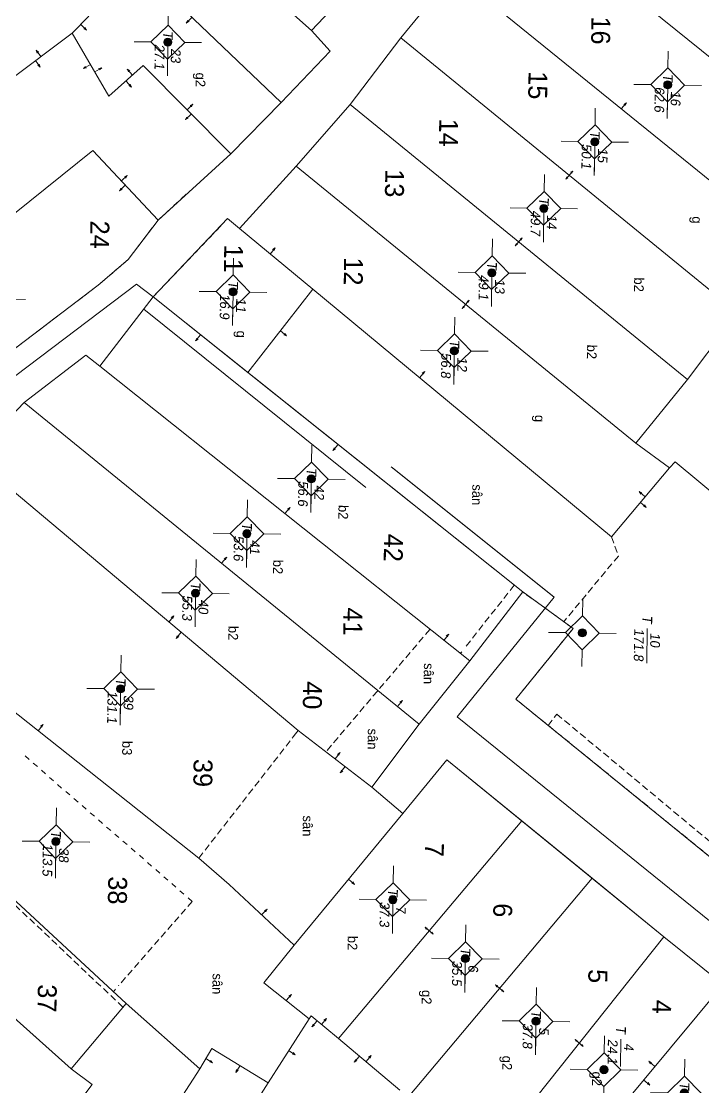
# Model space of a CAD drawing. Extents: x 601689 to 602595, y 1189742 to 1190763.
# Drawn here: x 602496.71 to 602521.95, y 1190199.07 to 1190238.54 of the extents above; entities that cross this region are included whole.
import ezdxf
from ezdxf.enums import TextEntityAlignment as Align

# ---------------------------------------------------------------- set-up
doc = ezdxf.new("R2010")
doc.units = 0
doc.header["$MEASUREMENT"] = 0
doc.linetypes.add('HIDDEN', pattern=[0.375, 0.25, -0.125])
for name, color, linetype in [('10', 250, 'Continuous'), ('11', 7, 'Continuous'), ('13', 7, 'Continuous'), ('14', 7, 'Continuous'), ('15', 7, 'Continuous'), ('16', 7, 'Continuous'), ('22', 7, 'Continuous'), ('25', 7, 'Continuous'), ('53', 7, 'Continuous'), ('57', 7, 'Continuous')]:
    doc.layers.add(name, color=color, linetype=linetype)
doc.layers.get('0').off()
doc.styles.add('TXT', font='vnshx.shx')

# ---------------------------------------------------------------- blocks, each defined once
blk = doc.blocks.new('NH3R')
at = {"layer": '16', "color": 7, "linetype": 'Continuous', "lineweight": 0}
for p, q in [((0, 0), (0.297, -0.005)), ((0.297, -0.005), (0.186, 0.031)), ((0.297, -0.005), (0.189, -0.033))]:
    blk.add_line(p, q, dxfattribs=at)
blk = doc.blocks.new('NH3')
at = {"layer": '16', "color": 7, "linetype": 'Continuous', "lineweight": 0}
for p, q in [((-0.199, -0.002), (-0.113, 0.021)), ((0.197, -0.012), (0.107, 0.015)), ((-0.199, -0.002), (0.197, -0.012)), ((-0.199, -0.002), (-0.116, -0.035)), ((0.197, -0.012), (0.104, -0.027))]:
    blk.add_line(p, q, dxfattribs=at)
blk = doc.blocks.new('*M88888888')
at = {"layer": '13', "color": 3, "linetype": 'Continuous', "lineweight": 0}
blk.add_line((602598.393, 1190186.026), (602599.413, 1190186.026), dxfattribs=at)
at = {"layer": '13', "color": 3, "linetype": 'Continuous', "lineweight": 0, "style": 'TXT', "oblique": 7.6055}
for s, p in [('16', (602598.543, 1190186.326)), ('62.6', (602598.393, 1190185.726))]:
    blk.add_text(s, height=0.36, dxfattribs=at).set_placement(p, align=Align.MIDDLE_LEFT)
blk.add_text('T', height=0.36, dxfattribs=at).set_placement((602598.196, 1190186.026), align=Align.MIDDLE_RIGHT)
blk = doc.blocks.new('*M89898989')
at = {"layer": '13', "color": 3, "linetype": 'Continuous', "lineweight": 0}
blk.add_line((602600.539, 1190183.358), (602601.559, 1190183.358), dxfattribs=at)
at = {"layer": '13', "color": 3, "linetype": 'Continuous', "lineweight": 0, "style": 'TXT', "oblique": 7.6055}
blk.add_text('T', height=0.36, dxfattribs=at).set_placement((602600.342, 1190183.358), align=Align.MIDDLE_RIGHT)
for s, p in [('15', (602600.689, 1190183.658)), ('50.1', (602600.539, 1190183.058))]:
    blk.add_text(s, height=0.36, dxfattribs=at).set_placement(p, align=Align.MIDDLE_LEFT)
blk = doc.blocks.new('*M90909090')
at = {"layer": '13', "color": 3, "linetype": 'Continuous', "lineweight": 0}
blk.add_line((602618.719, 1190183.159), (602619.994, 1190183.159), dxfattribs=at)
at = {"layer": '13', "color": 3, "linetype": 'Continuous', "lineweight": 0, "style": 'TXT', "oblique": 7.6055}
for s, p in [('10', (602618.869, 1190183.459)), ('171.8', (602618.719, 1190182.859))]:
    blk.add_text(s, height=0.36, dxfattribs=at).set_placement(p, align=Align.MIDDLE_LEFT)
blk.add_text('T', height=0.36, dxfattribs=at).set_placement((602618.522, 1190183.159), align=Align.MIDDLE_RIGHT)
blk = doc.blocks.new('*M91919191')
at = {"layer": '13', "color": 3, "linetype": 'Continuous', "lineweight": 0}
blk.add_line((602603.032, 1190181.51), (602604.052, 1190181.51), dxfattribs=at)
at = {"layer": '13', "color": 3, "linetype": 'Continuous', "lineweight": 0, "style": 'TXT', "oblique": 7.6055}
for s, p in [('14', (602603.182, 1190181.81)), ('49.7', (602603.032, 1190181.21))]:
    blk.add_text(s, height=0.36, dxfattribs=at).set_placement(p, align=Align.MIDDLE_LEFT)
blk.add_text('T', height=0.36, dxfattribs=at).set_placement((602602.835, 1190181.51), align=Align.MIDDLE_RIGHT)
blk = doc.blocks.new('*M92929292')
at = {"layer": '13', "color": 3, "linetype": 'Continuous', "lineweight": 0}
blk.add_line((602605.442, 1190179.622), (602606.462, 1190179.622), dxfattribs=at)
at = {"layer": '13', "color": 3, "linetype": 'Continuous', "lineweight": 0, "style": 'TXT', "oblique": 7.6055}
for s, p in [('13', (602605.592, 1190179.922)), ('49.1', (602605.442, 1190179.322))]:
    blk.add_text(s, height=0.36, dxfattribs=at).set_placement(p, align=Align.MIDDLE_LEFT)
blk.add_text('T', height=0.36, dxfattribs=at).set_placement((602605.245, 1190179.622), align=Align.MIDDLE_RIGHT)
blk = doc.blocks.new('*M93939393')
at = {"layer": '13', "color": 3, "linetype": 'Continuous', "lineweight": 0}
blk.add_line((602608.349, 1190178.274), (602609.369, 1190178.274), dxfattribs=at)
at = {"layer": '13', "color": 3, "linetype": 'Continuous', "lineweight": 0, "style": 'TXT', "oblique": 7.6055}
for s, p in [('12', (602608.499, 1190178.574)), ('56.8', (602608.349, 1190177.974))]:
    blk.add_text(s, height=0.36, dxfattribs=at).set_placement(p, align=Align.MIDDLE_LEFT)
blk.add_text('T', height=0.36, dxfattribs=at).set_placement((602608.152, 1190178.274), align=Align.MIDDLE_RIGHT)
blk = doc.blocks.new('*M96969696')
at = {"layer": '13', "color": 3, "linetype": 'Continuous', "lineweight": 0}
blk.add_line((602606.287, 1190170.058), (602607.307, 1190170.058), dxfattribs=at)
at = {"layer": '13', "color": 3, "linetype": 'Continuous', "lineweight": 0, "style": 'TXT', "oblique": 7.6055}
for s, p in [('11', (602606.437, 1190170.358)), ('16.9', (602606.287, 1190169.758))]:
    blk.add_text(s, height=0.36, dxfattribs=at).set_placement(p, align=Align.MIDDLE_LEFT)
blk.add_text('T', height=0.36, dxfattribs=at).set_placement((602606.09, 1190170.058), align=Align.MIDDLE_RIGHT)
blk = doc.blocks.new('*M99999999')
at = {"layer": '13', "color": 3, "linetype": 'Continuous', "lineweight": 0}
blk.add_line((602597.082, 1190167.511), (602598.102, 1190167.511), dxfattribs=at)
at = {"layer": '13', "color": 3, "linetype": 'Continuous', "lineweight": 0, "style": 'TXT', "oblique": 7.6055}
blk.add_text('T', height=0.36, dxfattribs=at).set_placement((602596.885, 1190167.511), align=Align.MIDDLE_RIGHT)
for s, p in [('23', (602597.232, 1190167.811)), ('27.1', (602597.082, 1190167.211))]:
    blk.add_text(s, height=0.36, dxfattribs=at).set_placement(p, align=Align.MIDDLE_LEFT)
blk = doc.blocks.new('CENTRD')
at = {"layer": '11', "linetype": 'Continuous', "lineweight": 0}
h = blk.add_hatch(color=2, dxfattribs=at)
edge = h.paths.add_edge_path()
edge.add_arc((0, 0), 0.15, 0, 360)
at = {"layer": '11', "color": 2, "linetype": 'Continuous', "lineweight": 0}
for p, q in [((0, 1.25), (0, 0.625)), ((0, 0.625), (-0.625, 0)), ((0.625, 0), (0, 0.625)), ((-0.625, 0), (-1.25, 0)), ((-0.625, 0), (0, -0.625)), ((0, -0.625), (0.625, 0)), ((1.25, 0), (0.625, 0)), ((0, -0.625), (0, -1.25))]:
    blk.add_line(p, q, dxfattribs=at)
blk.add_circle((0, 0), 0.15, dxfattribs=at)
blk = doc.blocks.new('*M1985198519851985')
at = {"layer": '13', "color": 3, "linetype": 'Continuous', "lineweight": 0}
blk.add_line((602635.691, 1190187.181), (602636.711, 1190187.181), dxfattribs=at)
at = {"layer": '13', "color": 3, "linetype": 'Continuous', "lineweight": 0, "style": 'TXT', "oblique": 7.6055}
for s, p in [('3', (602635.841, 1190187.481)), ('22.9', (602635.691, 1190186.881))]:
    blk.add_text(s, height=0.36, dxfattribs=at).set_placement(p, align=Align.MIDDLE_LEFT)
blk.add_text('T', height=0.36, dxfattribs=at).set_placement((602635.494, 1190187.181), align=Align.MIDDLE_RIGHT)
blk = doc.blocks.new('*M1988198819881988')
at = {"layer": '13', "color": 3, "linetype": 'Continuous', "lineweight": 0}
blk.add_line((602634.873, 1190184.196), (602635.893, 1190184.196), dxfattribs=at)
at = {"layer": '13', "color": 3, "linetype": 'Continuous', "lineweight": 0, "style": 'TXT', "oblique": 7.6055}
for s, p in [('4', (602635.023, 1190184.496)), ('24.1', (602634.873, 1190183.896))]:
    blk.add_text(s, height=0.36, dxfattribs=at).set_placement(p, align=Align.MIDDLE_LEFT)
blk.add_text('T', height=0.36, dxfattribs=at).set_placement((602634.676, 1190184.196), align=Align.MIDDLE_RIGHT)
blk = doc.blocks.new('*M1990199019901990')
at = {"layer": '13', "color": 3, "linetype": 'Continuous', "lineweight": 0}
blk.add_line((602633.116, 1190181.654), (602634.136, 1190181.654), dxfattribs=at)
at = {"layer": '13', "color": 3, "linetype": 'Continuous', "lineweight": 0, "style": 'TXT', "oblique": 7.6055}
for s, p in [('5', (602633.266, 1190181.954)), ('37.8', (602633.116, 1190181.354))]:
    blk.add_text(s, height=0.36, dxfattribs=at).set_placement(p, align=Align.MIDDLE_LEFT)
blk.add_text('T', height=0.36, dxfattribs=at).set_placement((602632.919, 1190181.654), align=Align.MIDDLE_RIGHT)
blk = doc.blocks.new('*M1991199119911991')
at = {"layer": '13', "color": 3, "linetype": 'Continuous', "lineweight": 0}
blk.add_line((602630.836, 1190179.007), (602631.856, 1190179.007), dxfattribs=at)
at = {"layer": '13', "color": 3, "linetype": 'Continuous', "lineweight": 0, "style": 'TXT', "oblique": 7.6055}
blk.add_text('T', height=0.36, dxfattribs=at).set_placement((602630.639, 1190179.007), align=Align.MIDDLE_RIGHT)
for s, p in [('6', (602630.986, 1190179.307)), ('35.5', (602630.836, 1190178.707))]:
    blk.add_text(s, height=0.36, dxfattribs=at).set_placement(p, align=Align.MIDDLE_LEFT)
blk = doc.blocks.new('*M1993199319931993')
at = {"layer": '13', "color": 3, "linetype": 'Continuous', "lineweight": 0}
blk.add_line((602628.696, 1190176.296), (602629.716, 1190176.296), dxfattribs=at)
at = {"layer": '13', "color": 3, "linetype": 'Continuous', "lineweight": 0, "style": 'TXT', "oblique": 7.6055}
for s, p in [('7', (602628.846, 1190176.596)), ('37.3', (602628.696, 1190175.996))]:
    blk.add_text(s, height=0.36, dxfattribs=at).set_placement(p, align=Align.MIDDLE_LEFT)
blk.add_text('T', height=0.36, dxfattribs=at).set_placement((602628.499, 1190176.296), align=Align.MIDDLE_RIGHT)
blk = doc.blocks.new('*M1997199719971997')
at = {"layer": '13', "color": 3, "linetype": 'Continuous', "lineweight": 0}
blk.add_line((602613.167, 1190173.054), (602614.187, 1190173.054), dxfattribs=at)
at = {"layer": '13', "color": 3, "linetype": 'Continuous', "lineweight": 0, "style": 'TXT', "oblique": 7.6055}
blk.add_text('T', height=0.36, dxfattribs=at).set_placement((602612.97, 1190173.054), align=Align.MIDDLE_RIGHT)
for s, p in [('42', (602613.317, 1190173.354)), ('56.6', (602613.167, 1190172.754))]:
    blk.add_text(s, height=0.36, dxfattribs=at).set_placement(p, align=Align.MIDDLE_LEFT)
blk = doc.blocks.new('*M2000200020002000')
at = {"layer": '13', "color": 3, "linetype": 'Continuous', "lineweight": 0}
blk.add_line((602615.227, 1190170.7), (602616.247, 1190170.7), dxfattribs=at)
at = {"layer": '13', "color": 3, "linetype": 'Continuous', "lineweight": 0, "style": 'TXT', "oblique": 7.6055}
blk.add_text('T', height=0.36, dxfattribs=at).set_placement((602615.03, 1190170.7), align=Align.MIDDLE_RIGHT)
for s, p in [('41', (602615.377, 1190171)), ('53.6', (602615.227, 1190170.4))]:
    blk.add_text(s, height=0.36, dxfattribs=at).set_placement(p, align=Align.MIDDLE_LEFT)
blk = doc.blocks.new('*M2002200220022002')
at = {"layer": '13', "color": 3, "linetype": 'Continuous', "lineweight": 0}
blk.add_line((602617.46, 1190168.832), (602618.48, 1190168.832), dxfattribs=at)
at = {"layer": '13', "color": 3, "linetype": 'Continuous', "lineweight": 0, "style": 'TXT', "oblique": 7.6055}
for s, p in [('40', (602617.61, 1190169.132)), ('55.3', (602617.46, 1190168.532))]:
    blk.add_text(s, height=0.36, dxfattribs=at).set_placement(p, align=Align.MIDDLE_LEFT)
blk.add_text('T', height=0.36, dxfattribs=at).set_placement((602617.263, 1190168.832), align=Align.MIDDLE_RIGHT)
blk = doc.blocks.new('*M2005200520052005')
at = {"layer": '13', "color": 3, "linetype": 'Continuous', "lineweight": 0}
blk.add_line((602621.039, 1190166.111), (602622.314, 1190166.111), dxfattribs=at)
at = {"layer": '13', "color": 3, "linetype": 'Continuous', "lineweight": 0, "style": 'TXT', "oblique": 7.6055}
for s, p in [('39', (602621.189, 1190166.411)), ('131.1', (602621.039, 1190165.811))]:
    blk.add_text(s, height=0.36, dxfattribs=at).set_placement(p, align=Align.MIDDLE_LEFT)
blk.add_text('T', height=0.36, dxfattribs=at).set_placement((602620.842, 1190166.111), align=Align.MIDDLE_RIGHT)
blk = doc.blocks.new('*M2008200820082008')
at = {"layer": '13', "color": 3, "linetype": 'Continuous', "lineweight": 0}
blk.add_line((602626.726, 1190163.8), (602628.001, 1190163.8), dxfattribs=at)
at = {"layer": '13', "color": 3, "linetype": 'Continuous', "lineweight": 0, "style": 'TXT', "oblique": 7.6055}
for s, p in [('38', (602626.876, 1190164.1)), ('113.5', (602626.726, 1190163.5))]:
    blk.add_text(s, height=0.36, dxfattribs=at).set_placement(p, align=Align.MIDDLE_LEFT)
blk.add_text('T', height=0.36, dxfattribs=at).set_placement((602626.529, 1190163.8), align=Align.MIDDLE_RIGHT)
blk = doc.blocks.new('B')
at = {"color": 7, "linetype": 'Continuous', "lineweight": 0}
for p, q in [((0.8, 2.62), (0.801, 5.6)), ((0.62, 2.441), (0.96, 2.78)), ((0.62, -0.969), (0.96, -0.63)), ((0.8, -4.05), (0.8, -0.81))]:
    blk.add_line(p, q, dxfattribs=at)
for points in [[(0.801, 5.6), (0.53, 5.331), (0.8, 10.21), (1.04, 4.83), (0.801, 5.6)], [(0.8, -4.05), (0.531, -4.309), (0.53, -9.429)], [(0.8, -4.05), (1.04, -4.569), (1.04, -10.289)], [(0.53, -7.289), (0.8, -6.95), (1.04, -8.139)]]:
    blk.add_lwpolyline(points, dxfattribs=at)
for points in [[(0.801, 5.6), (0.8, 10.21), (1.04, 4.83)], [(0.8, -4.05), (0.8, -6.95), (1.04, -4.569), (1.04, -8.139)]]:
    blk.add_solid(points, dxfattribs=at)
at = {"color": 7, "linetype": 'Continuous', "lineweight": 0, "style": 'TXT'}
blk.add_text('B', height=1.815, rotation=360, dxfattribs=at).set_placement((0, 0))

msp = doc.modelspace()

# ---------------------------------------------------------------- linework, layer by layer
at = {"layer": '10', "color": 7, "linetype": 'Continuous', "lineweight": 0}
for p, q in [((602499.725, 1190241.854), (602506.319, 1190235.534)), ((602510.226, 1190241.15), (602507.445, 1190238.198)), ((602528.542, 1190232.069), (602517.464, 1190241.02)), ((602510.752, 1190237.932), (602512.705, 1190240.326)), ((602525.098, 1190230.285), (602512.705, 1190240.326)), ((602508.878, 1190235.468), (602510.752, 1190237.932)), ((602510.752, 1190237.932), (602523.203, 1190227.752)), ((602506.319, 1190235.534), (602504.463, 1190233.638)), ((602506.876, 1190233.185), (602508.878, 1190235.468)), ((602521.359, 1190225.286), (602508.878, 1190235.468)), ((602504.463, 1190233.638), (602501.769, 1190231.185)), ((602504.775, 1190230.875), (602506.876, 1190233.185)), ((602506.876, 1190233.185), (602519.437, 1190222.933)), ((602504.775, 1190230.875), (602507.494, 1190228.627)), ((602507.494, 1190228.627), (602505.092, 1190225.549)), ((602521.359, 1190225.286), (602523.203, 1190227.752)), ((602513.296, 1190214.866), (602499.615, 1190225.775)), ((602519.437, 1190222.933), (602521.359, 1190225.286)), ((602494.889, 1190222.419), (602496.816, 1190224.433)), ((602511.424, 1190212.532), (602496.816, 1190224.433)), ((602520.685, 1190222.016), (602519.437, 1190222.933)), ((602513.296, 1190214.866), (602511.424, 1190212.532)), ((602500.592, 1190202.19), (602488.602, 1190213.285)), ((602511.424, 1190212.532), (602509.682, 1190210.196)), ((602486.17, 1190210.859), (602498.548, 1190199.768)), ((602510.819, 1190209.22), (602509.682, 1190210.196)), ((602506.802, 1190204.345), (602510.819, 1190209.22)), ((602515.225, 1190208.949), (602508.444, 1190200.892)), ((602515.225, 1190208.949), (602517.826, 1190206.823)), ((602517.826, 1190206.823), (602511.024, 1190198.726)), ((602517.826, 1190206.823), (602520.477, 1190204.658)), ((602520.477, 1190204.658), (602513.852, 1190196.338)), ((602520.477, 1190204.658), (602522.672, 1190202.888)), ((602517.629, 1190196.836), (602522.672, 1190202.888)), ((602498.548, 1190199.768), (602500.592, 1190202.19)), ((602500.592, 1190202.19), (602503.319, 1190199.772)), ((602507.354, 1190201.627), (602505.842, 1190199.258)), ((602508.444, 1190200.892), (602510.718, 1190198.981)), ((602505.842, 1190199.258), (602501.437, 1190192.348))]:
    msp.add_line(p, q, dxfattribs=at)
for points in [[(602507.445, 1190238.198), (602500.243, 1190244.607), (602499.421, 1190243.769)], [(602498.594, 1190238.109), (602499.212, 1190238.731), (602497.939, 1190239.959)], [(602498.594, 1190238.109), (602496.259, 1190236.352), (602494.357, 1190238.348), (602491.97, 1190236.35)], [(602498.594, 1190238.109), (602499.952, 1190235.771), (602501.218, 1190236.904), (602504.463, 1190233.638)], [(602507.445, 1190238.198), (602508.135, 1190237.438), (602506.319, 1190235.534)], [(602501.769, 1190231.185), (602499.354, 1190233.759), (602489.454, 1190225.804)], [(602505.092, 1190225.549), (602501.591, 1190228.347), (602504.34, 1190231.24), (602504.775, 1190230.875)], [(602501.769, 1190231.185), (602500.659, 1190229.72), (602499.556, 1190228.776), (602491.734, 1190222.833), (602489.454, 1190225.804)], [(602507.494, 1190228.627), (602518.539, 1190219.464), (602520.685, 1190222.016)], [(602499.615, 1190225.775), (602501.591, 1190228.347), (602515.261, 1190217.42), (602513.296, 1190214.866)], [(602496.816, 1190224.433), (602499.1, 1190226.181), (602499.615, 1190225.775)], [(602522.791, 1190207.125), (602515.007, 1190213.453), (602517.123, 1190216.074), (602515.261, 1190217.42), (602505.092, 1190225.549)], [(602509.682, 1190210.196), (602506.95, 1190212.293), (602494.889, 1190222.419)], [(602529.968, 1190215.738), (602524.883, 1190219.767), (602524.477, 1190219.263), (602520.897, 1190222.243), (602520.685, 1190222.016)], [(602506.802, 1190204.345), (602504.392, 1190206.599), (602503.275, 1190207.574), (602491.384, 1190216.988), (602490.937, 1190216.493)], [(602510.819, 1190209.22), (602512.446, 1190211.208), (602515.225, 1190208.949)], [(602507.354, 1190201.627), (602505.682, 1190202.96), (602506.802, 1190204.345)], [(602508.444, 1190200.892), (602507.426, 1190201.736), (602507.354, 1190201.627)], [(602503.319, 1190199.772), (602503.759, 1190200.526), (602505.842, 1190199.258)], [(602497.596, 1190196.731), (602498.33, 1190197.711), (602498.27, 1190197.781), (602499.33, 1190199.197), (602498.548, 1190199.768)], [(602501.437, 1190192.348), (602499.375, 1190193.676), (602503.319, 1190199.772)]]:
    msp.add_lwpolyline(points, dxfattribs=at)
at = {"layer": '14', "color": 6, "linetype": 'HIDDEN', "lineweight": 0}
for p, q in [((602514.944, 1190217.674), (602513.092, 1190215.319)), ((602511.822, 1190216.037), (602507.98, 1190211.509)), ((602513.001, 1190215.2), (602512.95, 1190215.141)), ((602500.47, 1190202.052), (602488.602, 1190213.285)), ((602506.858, 1190212.174), (602506.95, 1190212.293)), ((602503.275, 1190207.574), (602506.767, 1190212.056)), ((602506.767, 1190212.056), (602506.858, 1190212.174)), ((602496.995, 1190211.219), (602496.847, 1190211.352)), ((602497.302, 1190210.956), (602497.153, 1190211.088)), ((602497.598, 1190210.692), (602497.45, 1190210.824)), ((602497.904, 1190210.427), (602497.756, 1190210.559)), ((602498.2, 1190210.164), (602498.052, 1190210.295)), ((602498.507, 1190209.909), (602498.359, 1190210.041)), ((602498.814, 1190209.645), (602498.656, 1190209.777)), ((602499.11, 1190209.381), (602498.962, 1190209.513)), ((602499.416, 1190209.117), (602499.258, 1190209.248)), ((602499.712, 1190208.853), (602499.564, 1190208.985)), ((602500.019, 1190208.588), (602499.861, 1190208.721)), ((602500.316, 1190208.334), (602500.168, 1190208.456)), ((602500.622, 1190208.07), (602500.464, 1190208.202)), ((602500.918, 1190207.806), (602500.77, 1190207.938)), ((602501.224, 1190207.542), (602501.076, 1190207.674)), ((602501.522, 1190207.277), (602501.373, 1190207.409)), ((602501.828, 1190207.014), (602501.68, 1190207.145)), ((602502.124, 1190206.759), (602501.976, 1190206.882)), ((602502.43, 1190206.495), (602502.282, 1190206.627)), ((602502.727, 1190206.231), (602502.578, 1190206.363)), ((602503.034, 1190205.967), (602502.886, 1190206.099)), ((602503.034, 1190205.967), (602500.3, 1190202.845)), ((602500.198, 1190202.716), (602500.117, 1190202.626))]:
    msp.add_line(p, q, dxfattribs=at)
for points in [[(602518.539, 1190219.464), (602518.799, 1190218.752), (602516.775, 1190216.319)], [(602516.194, 1190212.477), (602516.519, 1190212.902), (602522.837, 1190207.635), (602529.85, 1190215.83)]]:
    msp.add_lwpolyline(points, dxfattribs=at)
at = {"layer": '22', "color": 7, "linetype": 'HIDDEN', "lineweight": 0}
for p, q in [((602502.812, 1190232.141), (602501.769, 1190231.185)), ((602501.769, 1190231.185), (602500.659, 1190229.72)), ((602501.591, 1190228.347), (602504.116, 1190231.003)), ((602500.659, 1190229.72), (602499.556, 1190228.776)), ((602499.556, 1190228.776), (602491.734, 1190222.833))]:
    msp.add_line(p, q, dxfattribs=at)
msp.add_lwpolyline([(602543.293, 1190196.345), (602540.678, 1190192.27), (602537.425, 1190194.975), (602522.791, 1190207.125), (602515.007, 1190213.453), (602517.123, 1190216.074), (602515.261, 1190217.42)], dxfattribs=at)
at = {"layer": '25', "color": 7, "linetype": 'Continuous', "lineweight": 0}
for p, q in [((602510.819, 1190209.22), (602512.446, 1190211.208)), ((602512.446, 1190211.208), (602520.477, 1190204.658)), ((602520.477, 1190204.658), (602522.672, 1190202.888))]:
    msp.add_line(p, q, dxfattribs=at)
for points in [[(602501.591, 1190228.347), (602499.615, 1190225.775), (602499.1, 1190226.181), (602496.816, 1190224.433), (602494.889, 1190222.419), (602492.485, 1190219.962), (602490.959, 1190221.693), (602487.156, 1190218.625)], [(602515.261, 1190217.42), (602513.296, 1190214.866), (602511.424, 1190212.532), (602509.682, 1190210.196)]]:
    msp.add_lwpolyline(points, dxfattribs=at)
at = {"layer": '57', "color": 172, "linetype": 'Continuous', "lineweight": 0}
msp.add_line((602501.244, 1190227.892), (602509.454, 1190221.29), dxfattribs=at)
msp.add_line((602501.244, 1190227.892), (602509.454, 1190221.29), dxfattribs=at)
for points in [[(602480.758, 1190232.663), (602489.321, 1190221.916), (602490.596, 1190222.979), (602492.173, 1190221.306), (602496.51, 1190225.427), (602500.976, 1190228.816), (602501.591, 1190228.347)], [(602482.253, 1190230.784), (602489.321, 1190221.916), (602490.596, 1190222.979), (602492.173, 1190221.306), (602496.51, 1190225.427), (602500.976, 1190228.816), (602501.591, 1190228.347)], [(602510.394, 1190222.047), (602516.419, 1190217.234), (602512.838, 1190212.803), (602525.972, 1190202.172)], [(602510.424, 1190222.027), (602516.419, 1190217.234), (602512.838, 1190212.803), (602525.972, 1190202.172)]]:
    msp.add_lwpolyline(points, dxfattribs=at)

# ---------------------------------------------------------------- block references
at = {"color": 7, "linetype": 'Continuous', "lineweight": 0, "rotation": 269.214199256255}
msp.add_blockref('B', (602490.333, 1190203.031), dxfattribs=at)
at = {"layer": '11', "color": 2, "linetype": 'Continuous', "lineweight": 0, "rotation": 269.1680420500809}
for p in [(602502.129, 1190237.77), (602520.623, 1190236.19), (602517.925, 1190234.083), (602516.041, 1190231.617), (602514.118, 1190229.235), (602504.542, 1190228.529), (602495.608, 1190228.264), (602512.728, 1190226.348), (602507.438, 1190221.606), (602505.055, 1190219.58), (602503.154, 1190217.375), (602517.462, 1190215.908), (602500.382, 1190213.836), (602497.988, 1190208.183), (602510.454, 1190206.031), (602513.134, 1190203.852), (602515.748, 1190201.534), (602518.264, 1190199.74), (602521.237, 1190198.879)]:
    msp.add_blockref('CENTRD', p, dxfattribs=at)
at = {"layer": '13', "color": 3, "linetype": 'Continuous', "lineweight": 0, "rotation": 269.1680420500809}
for name, p in [('*M99999999', (-578790.27, 1810052.359)), ('*M88888888', (-578790.27, 1810052.359)), ('*M89898989', (-578790.27, 1810052.359)), ('*M91919191', (-578790.27, 1810052.359)), ('*M92929292', (-578790.27, 1810052.359)), ('*M96969696', (-578790.27, 1810052.359)), ('*M93939393', (-578790.27, 1810052.359)), ('*M1997199719971997', (-578790.27, 1810052.359)), ('*M2000200020002000', (-578790.27, 1810052.359)), ('*M2002200220022002', (-578790.27, 1810052.359)), ('*M90909090', (-578787.866, 1810052.592)), ('*M2005200520052005', (-578790.27, 1810052.359)), ('*M2008200820082008', (-578790.27, 1810052.359)), ('*M1993199319931993', (-578790.27, 1810052.359)), ('*M1991199119911991', (-578790.27, 1810052.359)), ('*M1990199019901990', (-578790.27, 1810052.359)), ('*M1988198819881988', (-578789.643, 1810053.566)), ('*M1985198519851985', (-578790.27, 1810052.359))]:
    msp.add_blockref(name, p, dxfattribs=at)
at = {"layer": '16', "color": 7, "linetype": 'Continuous', "lineweight": 0}
for name, p, rotation in [('NH3R', (602498.909, 1190238.426), 315.1385524359072), ('NH3R', (602503.022, 1190238.689), 226.2146760431064), ('NH3R', (602500.409, 1190232.634), 43.18602189742715), ('NH3', (602516.982, 1190232.846), 230.7463248850847), ('NH3R', (602500.556, 1190232.472), 223.1860218974271), ('NH3R', (602500.556, 1190232.472), 223.1860218974271), ('NH3', (602513.157, 1190228.06), 230.7755762142835), ('NH3R', (602506.293, 1190227.083), 322.0214133524336), ('NH3R', (602511.439, 1190225.352), 50.32964484495018), ('NH3R', (602519.79, 1190220.947), 141.506563334518), ('NH3R', (602519.607, 1190220.74), 319.939832920249), ('NH3R', (602504.115, 1190218.483), 50.83178654308648), ('NH3R', (602502.62, 1190215.933), 232.4779710308735), ('NH3R', (602512.336, 1190215.63), 50.83178654308648), ('NH3R', (602510.622, 1190213.183), 50.83178654308648), ('NH3R', (602508.316, 1190211.245), 52.47797103087358), ('NH3R', (602508.692, 1190210.96), 232.4779710308735), ('NH3R', (602508.815, 1190206.787), 320.5086088068199), ('NH3', (602511.799, 1190204.887), 320.1293028934976), ('NH3', (602514.41, 1190202.751), 320.1293028934976), ('NH3R', (602506.513, 1190202.299), 51.525400905128), ('NH3R', (602507.811, 1190201.411), 50.28164295856502), ('NH3R', (602507.653, 1190201.554), 230.281642958565), ('NH3', (602517.352, 1190200.73), 320.1293028934976), ('NH3R', (602503.533, 1190200.149), 329.7124615557369), ('NH3R', (602509.215, 1190200.242), 230.0065874281953), ('NH3R', (602509.462, 1190200.038), 50.00658742819532)]:
    msp.add_blockref(name, p, dxfattribs=dict(at, rotation=rotation))
for name, p, xscale, yscale, rotation in [('NH3R', (602497.432, 1190237.235), 0.9999988510230264, 0.9999988510230264, 126.9885028806894), ('NH3R', (602497.23, 1190237.088), 0.9999988510230264, 0.9999988510230264, 306.9885028806894), ('NH3R', (602499.268, 1190236.94), 1.000002198528533, 1.000002198528533, 210.1392111401963), ('NH3R', (602499.424, 1190236.678), 1.000002198528533, 1.000002198528533, 30.1392111401963), ('NH3R', (602500.823, 1190236.549), 1.000003029407519, 1.000003029407519, 131.8270777153141), ('NH3R', (602500.589, 1190236.332), 1.000003029407519, 1.000003029407519, 311.8270777153142), ('NH3R', (602502.845, 1190235.271), 1.000001937517354, 1.000001937517354, 44.82760868964859), ('NH3R', (602518.906, 1190235.301), 1.000002350945844, 1.000002350945844, 50.98375217126033), ('NH3R', (602502.993, 1190235.109), 1.000001937517354, 1.000001937517354, 224.8276086896486), ('NH3', (602515.118, 1190230.372), 0.9999970933916646, 0.9999970933916646, 230.7942025878202), ('NH3R', (602505.912, 1190229.929), 1.000001222397987, 1.000001222397987, 50.35677100113256), ('NH3R', (602503.341, 1190226.944), 0.9999989693208557, 0.9999989693208557, 231.3732514103644), ('NH3R', (602508.426, 1190222.884), 1.000001234053184, 1.000001234053184, 231.3652483215129), ('NH3R', (602508.426, 1190222.884), 1.000001234053184, 1.000001234053184, 231.3652483215129), ('NH3R', (602506.461, 1190220.321), 0.9999976033167152, 0.9999976033167152, 51.4400129327293), ('NH3R', (602502.165, 1190216.309), 0.9999976033167152, 0.9999976033167152, 51.4400129327293), ('NH3R', (602497.33, 1190212.286), 0.999997958590078, 0.999997958590078, 51.64013480195173), ('NH3R', (602505.597, 1190205.472), 0.9999980772241179, 0.9999980772241179, 46.9227815081586), ('NH3R', (602506.598, 1190200.448), 1.000001878558353, 1.000001878558353, 327.4815874729205), ('NH3R', (602520.151, 1190199.862), 0.9999987697291745, 0.9999987697291745, 140.1958893128832), ('NH3R', (602504.8, 1190199.892), 0.999997934986868, 0.999997934986868, 238.6487250554007), ('NH3R', (602519.734, 1190199.357), 0.9999987697291745, 0.9999987697291745, 320.1958893128832)]:
    msp.add_blockref(name, p, dxfattribs=dict(at, xscale=xscale, yscale=yscale, rotation=rotation))

# ---------------------------------------------------------------- texts
at = {"layer": '15', "color": 7, "linetype": 'Continuous', "lineweight": 0, "style": 'TXT'}
for s, p in [('g2', (602503.344, 1190236.644)), ('g', (602521.712, 1190231.322)), ('b2', (602519.561, 1190229.062)), ('g', (602504.853, 1190227.093)), ('b2', (602517.817, 1190226.575)), ('g', (602515.891, 1190223.972)), ('b2', (602508.624, 1190220.641)), ('b2', (602506.207, 1190218.614)), ('b2', (602504.553, 1190216.166)), ('s%%169n', (602511.785, 1190214.787)), ('s%%169n', (602509.711, 1190212.366)), ('b3', (602500.625, 1190211.91)), ('s%%169n', (602507.307, 1190209.149)), ('b2', (602508.966, 1190204.695)), ('s%%169n', (602503.967, 1190203.303)), ('g2', (602511.709, 1190202.688)), ('g2', (602514.686, 1190200.257)), ('g2', (602518.008, 1190199.671))]:
    msp.add_text(s, height=0.36, rotation=269.2144, dxfattribs=at).set_placement(p, align=Align.MIDDLE_LEFT)
msp.add_text('s%%169n', height=0.36, rotation=269.2144, dxfattribs=at).set_placement((602513.39, 1190221.02), align=Align.CENTER)
at = {"layer": '53', "color": 200, "linetype": 'Continuous', "lineweight": 0, "style": 'TXT'}
for s, p in [('16', (602517.803, 1190238.726)), ('15', (602515.475, 1190236.698)), ('14', (602512.171, 1190234.943)), ('13', (602510.175, 1190233.07)), ('24', (602499.268, 1190231.17)), ('11', (602504.217, 1190230.282)), ('12', (602508.651, 1190229.811))]:
    msp.add_text(s, height=0.7, rotation=269.2144, dxfattribs=at).set_placement(p)
for s, p in [('42', (602510.48, 1190219.576)), ('41', (602508.982, 1190216.846)), ('40', (602507.486, 1190214.116)), ('39', (602503.435, 1190211.241)), ('7', (602511.993, 1190208.134)), ('38', (602500.276, 1190206.895)), ('6', (602514.523, 1190205.9)), ('5', (602518.04, 1190203.461)), ('37', (602497.671, 1190202.9)), ('4', (602520.405, 1190202.329))]:
    msp.add_text(s, height=0.7, rotation=269.2144, dxfattribs=at).set_placement(p, align=Align.MIDDLE_LEFT)

doc.saveas('drawing.dxf')
